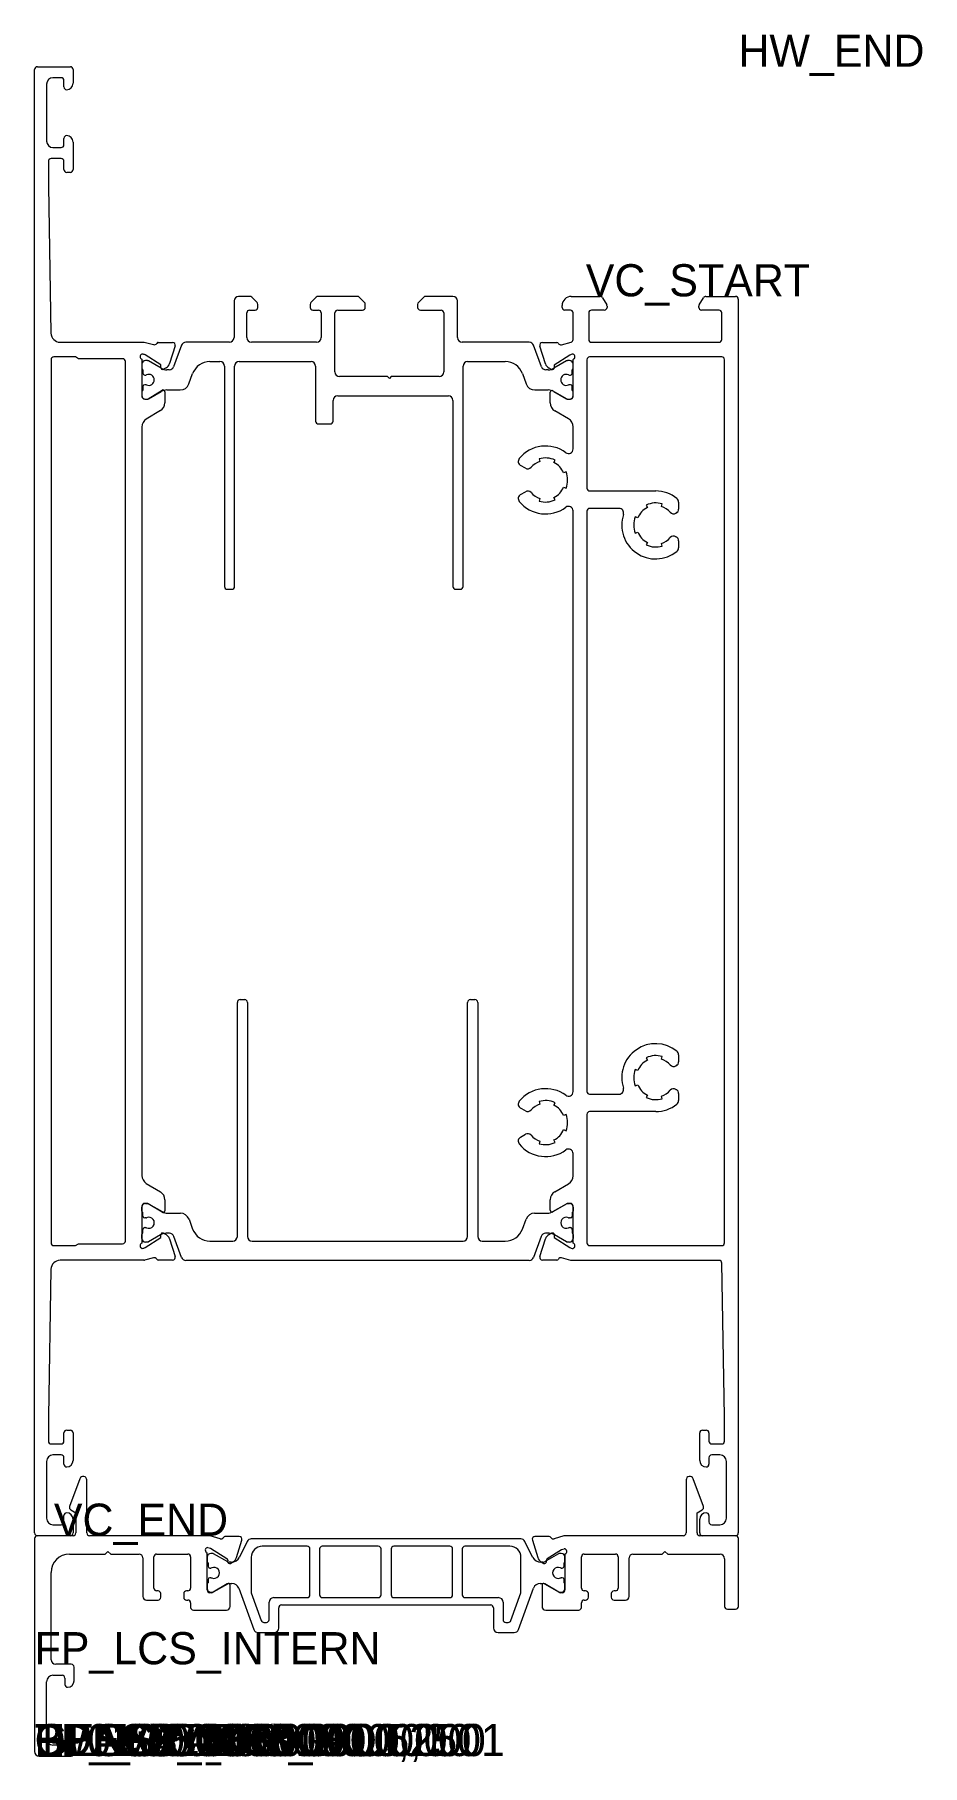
# Model space of a CAD drawing. Header units: metres. Extents: x 0 to 97, y -1 to 187.
import ezdxf

# ---------------------------------------------------------------- set-up
doc = ezdxf.new("R2010")
doc.units = ezdxf.units.M

msp = doc.modelspace()

# ---------------------------------------------------------------- linework, layer by layer
for p, q in [((0, 24.3), (0, 183.699722)), ((0.3, 183.999722), (3.9, 183.999722)), ((4.2, 183.699722), (4.2, 182.199722)), ((1.3, 182.099722), (1.3, 175.899722)), ((2.9, 182.799722), (2, 182.799722)), ((3.2, 181.799722), (3.2, 182.499722)), ((3.2, 175.499722), (3.2, 176.199722)), ((4.2, 175.799722), (4.2, 172.799722)), ((1.5, 173.699722), (1.5, 170.999722)), ((2.9, 173.999722), (1.8, 173.999722)), ((2, 175.199722), (2.9, 175.199722)), ((3.2, 172.799722), (3.2, 173.699722)), ((3.9, 172.499722), (3.5, 172.499722)), ((1.5, 170.999722), (1.782665, 154.982078)), ((21.735133, 158.49228), (21.735133, 154.49228)), ((23.460869, 158.99228), (22.235133, 158.99228)), ((24.247265, 158.330148), (23.673001, 158.904412)), ((30.697265, 158.904412), (30.123001, 158.330148)), ((35.173519, 158.99228), (30.909397, 158.99228)), ((35.959915, 158.330148), (35.385651, 158.904412)), ((42.409915, 158.904412), (41.835651, 158.330148)), ((45.597783, 158.99228), (42.622047, 158.99228)), ((46.097783, 154.492602), (46.097783, 158.49228)), ((58.497783, 158.99228), (61.647228, 158.99228)), ((61.907036, 158.84228), (62.357591, 158.061895)), ((72.437976, 158.061895), (72.888531, 158.84228)), ((73.148339, 158.99228), (76.397783, 158.99228)), ((76.697783, 158.69228), (76.697783, 24.3)), ((23.135133, 154.49228), (23.135133, 157.19228)), ((23.435133, 157.49228), (24.035133, 157.49228)), ((24.335133, 157.79228), (24.335133, 158.118016)), ((30.035133, 158.118016), (30.035133, 157.79228)), ((30.335133, 157.49228), (30.935133, 157.49228)), ((31.235133, 157.19228), (31.235133, 154.49228)), ((32.735133, 150.753963), (32.735133, 157.19228)), ((33.035133, 157.49228), (35.747783, 157.49228)), ((36.047783, 157.79228), (36.047783, 158.118016)), ((41.747783, 158.118016), (41.747783, 157.79228)), ((42.047783, 157.49228), (44.297783, 157.49228)), ((44.597783, 157.19228), (44.597783, 150.753963)), ((57.497783, 157.79228), (57.497783, 157.99228)), ((58.397783, 157.49228), (57.797783, 157.49228)), ((58.697783, 154.292279), (58.697783, 157.19228)), ((60.397783, 157.19228), (60.397783, 154.29228)), ((62.097783, 157.49228), (60.697783, 157.49228)), ((62.397783, 157.911895), (62.397783, 157.79228)), ((72.397783, 157.79228), (72.397783, 157.911895)), ((74.597783, 157.49228), (72.697783, 157.49228)), ((74.897783, 154.29228), (74.897783, 157.19228)), ((2.782509, 153.999722), (11.957919, 153.999722)), ((11.736065, 152.699444), (11.697783, 152.699444)), ((11.957919, 153.999722), (12.958765, 153.735914)), ((13.484495, 153.974959), (15.035589, 153.974959)), ((15.321859, 153.585239), (14.719894, 151.66457)), ((16.005968, 153.66329), (15.153542, 151.32127)), ((21.235133, 153.99228), (16.475814, 153.99228)), ((30.735133, 153.99228), (23.635133, 153.99228)), ((53.919506, 153.992602), (46.597783, 153.992602)), ((55.241896, 151.32127), (54.389352, 153.663612)), ((55.675672, 151.657404), (55.073708, 153.578073)), ((55.359977, 153.967794), (56.911072, 153.967794)), ((57.436801, 153.728748), (58.474247, 154.002203)), ((60.697783, 153.99228), (74.597783, 153.99228)), ((1.8, 152.1), (1.8, 55.899722)), ((1.8, 152.1), (1.8, 55.899722)), ((4.45359, 152.4), (2.1, 152.4)), ((4.8, 152.2), (4.45359, 152.4)), ((9.597783, 152.2), (4.8, 152.2)), ((9.897783, 56.099722), (9.897783, 151.9)), ((11.697783, 152.133759), (11.697783, 148.1)), ((11.697783, 151.59228), (11.697783, 151.165485)), ((11.797783, 150.99228), (11.797783, 150.61728)), ((13.765673, 151.521968), (12.057576, 152.606032)), ((12.304228, 151.99228), (12.097783, 151.99228)), ((13.812783, 151.152857), (12.404172, 151.965517)), ((13.753576, 151.233547), (13.765673, 151.521968)), ((14.327125, 151.194851), (14.046054, 151.047922)), ((14.683696, 150.99228), (14.41245, 150.99228)), ((19.102979, 151.89228), (20.197783, 151.89228)), ((20.697783, 151.39228), (20.697783, 127.388632)), ((21.797783, 127.388632), (21.797783, 151.39228)), ((22.297783, 151.89228), (30.135133, 151.89228)), ((30.635133, 151.39228), (30.635133, 145.39228)), ((46.697783, 127.388632), (46.697783, 151.392602)), ((47.197783, 151.892602), (51.292341, 151.892602)), ((55.983117, 150.99228), (55.711742, 150.99228)), ((56.349512, 151.040756), (56.068442, 151.187686)), ((57.991394, 151.965517), (56.582784, 151.152857)), ((58.33799, 152.598866), (56.629893, 151.514803)), ((56.629893, 151.514803), (56.641991, 151.226381)), ((58.297783, 151.99228), (58.091339, 151.99228)), ((58.597783, 150.61728), (58.597783, 150.99228)), ((58.697783, 152.692279), (58.659502, 152.692279)), ((58.697783, 148.092279), (58.697783, 152.126593)), ((58.697783, 151.165485), (58.697783, 151.59228)), ((60.197783, 152.09228), (60.197783, 138.09228)), ((74.897783, 152.39228), (60.497783, 152.39228)), ((75.197783, 55.897165), (75.197783, 152.09228)), ((11.797783, 149.16728), (11.797783, 148.79228)), ((11.997783, 150.41728), (12.10959, 150.41728)), ((12.10959, 149.36728), (11.997783, 149.36728)), ((12.10959, 150.41728), (12.194138, 150.43603)), ((12.194138, 149.34853), (12.10959, 149.36728)), ((16.813742, 149.450259), (17.223594, 150.57632)), ((38.466458, 150.253963), (33.235133, 150.253963)), ((38.666458, 150.053963), (38.466458, 150.253963)), ((38.866458, 150.253963), (38.666458, 150.053963)), ((44.097783, 150.253963), (38.866458, 150.253963)), ((53.171726, 150.576643), (53.581696, 149.450259)), ((58.201429, 150.43603), (58.285977, 150.41728)), ((58.285977, 149.36728), (58.201429, 149.34853)), ((58.285977, 150.41728), (58.397783, 150.41728)), ((58.397783, 149.36728), (58.285977, 149.36728)), ((58.597783, 148.79228), (58.597783, 149.16728)), ((11.697783, 148.619075), (11.697783, 148.19228)), ((11.997783, 147.8), (12.217399, 147.8)), ((12.097783, 147.79228), (12.304228, 147.79228)), ((12.373583, 147.843862), (13.89366, 148.770758)), ((12.404172, 147.819042), (13.812783, 148.631702)), ((14.197783, 148.6), (14.197783, 147.409437)), ((14.41245, 148.79228), (15.874049, 148.79228)), ((32.535133, 145.39228), (32.535133, 147.653963)), ((33.035133, 148.153963), (45.097783, 148.153963)), ((45.597783, 147.653963), (45.597783, 127.388632)), ((54.521389, 148.79228), (55.983117, 148.79228)), ((56.197783, 147.388133), (56.197783, 148.542834)), ((56.497783, 148.716039), (58.028168, 147.832471)), ((56.582784, 148.631702), (57.991394, 147.819042)), ((58.091339, 147.79228), (58.297783, 147.79228)), ((58.178168, 147.792279), (58.397783, 147.792279)), ((58.697783, 148.19228), (58.697783, 148.619075)), ((13.718399, 146.555646), (12.177168, 145.615851)), ((58.197783, 145.656083), (56.697783, 146.522108)), ((11.697783, 144.76206), (11.697783, 63.237385)), ((30.935133, 145.09228), (32.235133, 145.09228)), ((58.697783, 142.367187), (58.697783, 144.790057)), ((53.488145, 140.268015), (52.96054, 140.572628)), ((54.990371, 141.285654), (55.078797, 140.998983)), ((56.608939, 140.884314), (56.739104, 141.154605)), ((57.93188, 139.869098), (57.652618, 139.759496)), ((52.96054, 137.411932), (53.488145, 137.716545)), ((57.652618, 138.225063), (57.93188, 138.115461)), ((60.497783, 137.79228), (67.697783, 137.79228)), ((55.078797, 136.985577), (54.990371, 136.698905)), ((56.739104, 136.829954), (56.608939, 137.100245)), ((63.704038, 135.89228), (60.497783, 135.89228)), ((66.656462, 136.254605), (66.786628, 135.984314)), ((68.316769, 136.098983), (68.405196, 136.385654)), ((70.197783, 136.590279), (70.197783, 135.82433)), ((58.697783, 72.372072), (58.697783, 135.617372)), ((60.197783, 135.59228), (60.197783, 72.397165)), ((65.742948, 134.859496), (65.463686, 134.969098)), ((69.947783, 135.391318), (69.907421, 135.368015)), ((65.463686, 133.215461), (65.742948, 133.325063)), ((66.786628, 132.200245), (66.656462, 131.929954)), ((68.405196, 131.798905), (68.316769, 132.085577)), ((69.907421, 132.816545), (69.947783, 132.793242)), ((70.197783, 132.360229), (70.197783, 131.59428)), ((20.997783, 127.088632), (21.497783, 127.088632)), ((45.897783, 127.088632), (46.397783, 127.088632)), ((22.097783, 56.589637), (22.097783, 82.093284)), ((22.397783, 82.393284), (22.897783, 82.393284)), ((23.197783, 82.093284), (23.197783, 56.589637)), ((47.197783, 56.589637), (47.197783, 82.093284)), ((47.497783, 82.393284), (47.997783, 82.393284)), ((48.297783, 82.093284), (48.297783, 56.589637)), ((66.656462, 76.05949), (66.786628, 75.789199)), ((68.316769, 75.903867), (68.405196, 76.190539)), ((70.197783, 76.395164), (70.197783, 75.629215)), ((65.742948, 74.664381), (65.463686, 74.773983)), ((69.947783, 75.196203), (69.907421, 75.1729)), ((60.497783, 72.097165), (63.704038, 72.097165)), ((65.463686, 73.020346), (65.742948, 73.129948)), ((66.786628, 72.00513), (66.656462, 71.734839)), ((68.405196, 71.60379), (68.316769, 71.890462)), ((69.907421, 72.62143), (69.947783, 72.598126)), ((70.197783, 72.165114), (70.197783, 71.399165)), ((53.488145, 70.2729), (52.96054, 70.577513)), ((54.990371, 71.290539), (55.078797, 71.003867)), ((56.608939, 70.889199), (56.739104, 71.15949)), ((57.93188, 69.873983), (57.652618, 69.764381)), ((60.197783, 69.897165), (60.197783, 55.897165)), ((67.697783, 70.197165), (60.497783, 70.197165)), ((57.652618, 68.229948), (57.93188, 68.120346)), ((52.96054, 67.416817), (53.488145, 67.72143)), ((55.078797, 66.990462), (54.990371, 66.70379)), ((56.739104, 66.834839), (56.608939, 67.10513)), ((58.697783, 63.199387), (58.697783, 65.622257)), ((12.177168, 62.383593), (13.718399, 61.443799)), ((56.697783, 61.467336), (58.197783, 62.333362)), ((14.197783, 60.590007), (14.197783, 59.399444)), ((56.197783, 59.44661), (56.197783, 60.601311)), ((11.697783, 59.899444), (11.697783, 55.865685)), ((11.697783, 59.362842), (11.697783, 59.789637)), ((11.797783, 58.814637), (11.797783, 59.189637)), ((12.217399, 60.199444), (11.997783, 60.199444)), ((12.109589, 58.614637), (11.997783, 58.614637)), ((12.097783, 60.189637), (12.304193, 60.189637)), ((12.109589, 58.614637), (12.194137, 58.633387)), ((13.89366, 59.228686), (12.373583, 60.155582)), ((12.404193, 60.162842), (13.897975, 59.300406)), ((14.497975, 59.139637), (15.892247, 59.139637)), ((16.831939, 58.481657), (17.223593, 57.405597)), ((53.171972, 57.405597), (53.563626, 58.481657)), ((54.503318, 59.139637), (55.89759, 59.139637)), ((56.49759, 59.300406), (57.991372, 60.162842)), ((58.028168, 60.156973), (56.497783, 59.273405)), ((58.091372, 60.189637), (58.297783, 60.189637)), ((58.397783, 60.197166), (58.178168, 60.197166)), ((58.201428, 58.633387), (58.285976, 58.614637)), ((58.397783, 58.614637), (58.285976, 58.614637)), ((58.597783, 59.189637), (58.597783, 58.814637)), ((58.697783, 55.862851), (58.697783, 59.897166)), ((58.697783, 59.789637), (58.697783, 59.362842)), ((11.697783, 56.389637), (11.697783, 56.816432)), ((11.797783, 56.989637), (11.797783, 57.364637)), ((11.997783, 57.564637), (12.109589, 57.564637)), ((12.194137, 57.545887), (12.109589, 57.564637)), ((13.72477, 56.778867), (12.404193, 56.016432)), ((13.765673, 56.477476), (13.753576, 56.765897)), ((14.046054, 56.951522), (14.327125, 56.804593)), ((14.701894, 56.939637), (14.32477, 56.939637)), ((16.005967, 54.318627), (15.17174, 56.610647)), ((55.223825, 56.610647), (54.389598, 54.318627)), ((56.070795, 56.939637), (55.693671, 56.939637)), ((56.068442, 56.801759), (56.349512, 56.948688)), ((56.641991, 56.763063), (56.629893, 56.474642)), ((57.991372, 56.016432), (56.670795, 56.778867)), ((58.285976, 57.564637), (58.201428, 57.545887)), ((58.285976, 57.564637), (58.397783, 57.564637)), ((58.597783, 57.364637), (58.597783, 56.989637)), ((58.697783, 56.816432), (58.697783, 56.389637)), ((2.1, 55.599722), (4.45359, 55.599722)), ((4.45359, 55.599722), (4.8, 55.799722)), ((4.8, 55.799722), (9.597783, 55.799722)), ((11.697783, 55.3), (11.736065, 55.3)), ((12.057576, 55.393413), (13.765673, 56.477476)), ((12.304193, 55.989637), (12.097783, 55.989637)), ((14.719894, 56.334874), (15.321859, 54.414206)), ((19.102979, 56.089637), (21.597783, 56.089637)), ((23.697783, 56.089637), (46.697783, 56.089637)), ((48.797783, 56.089637), (51.292587, 56.089637)), ((55.073708, 54.411371), (55.675672, 56.33204)), ((56.629893, 56.474642), (58.33799, 55.390578)), ((58.297783, 55.989637), (58.091372, 55.989637)), ((58.659502, 55.297166), (58.697783, 55.297166)), ((60.497783, 55.597165), (74.897783, 55.597165)), ((1.782665, 53.017644), (1.5, 37)), ((11.920099, 54), (2.782509, 54)), ((11.920099, 54), (11.996562, 54.009908)), ((12.958765, 54.26353), (11.996562, 54.009908)), ((15.035589, 54.024485), (13.484495, 54.024485)), ((53.919752, 53.989637), (16.475814, 53.989637)), ((56.911072, 54.021651), (55.359977, 54.021651)), ((58.436598, 53.997165), (57.436801, 54.260696)), ((74.607783, 53.997165), (58.436598, 53.997165)), ((75.197783, 37), (74.907783, 53.697165)), ((1.5, 37), (1.5, 34.3)), ((75.197783, 34.3), (75.197783, 37)), ((1.8, 34), (2.9, 34)), ((3.2, 34.3), (3.2, 35.2)), ((3.5, 35.5), (3.9, 35.5)), ((4.2, 35.2), (4.2, 32.2)), ((72.497783, 32.2), (72.497783, 35.2)), ((72.797783, 35.5), (73.197783, 35.5)), ((73.497783, 35.2), (73.497783, 34.3)), ((73.797783, 34), (74.897783, 34)), ((1.3, 32.1), (1.3, 25.9)), ((2.9, 32.8), (2, 32.8)), ((3.2, 31.8), (3.2, 32.5)), ((73.497783, 32.5), (73.497783, 31.8)), ((74.697783, 32.8), (73.797783, 32.8)), ((75.397783, 25.9), (75.397783, 32.1)), ((4.920472, 30.213361), (3.815963, 27.178748)), ((72.89182, 27.178748), (71.787311, 30.213361)), ((5.696349, 24.3), (5.696349, 30.076553)), ((71.011434, 30.076553), (71.011434, 24.3)), ((3.947871, 26.816334), (4.497871, 26.498792)), ((4.497871, 26.498792), (4.497871, 24.3)), ((72.209912, 26.498792), (72.759912, 26.816334)), ((72.209912, 24.3), (72.209912, 26.498792)), ((2, 25.2), (2.9, 25.2)), ((3.2, 25.5), (3.2, 26.2)), ((4.2, 25.8), (4.2, 24.3)), ((72.497783, 24.3), (72.497783, 25.8)), ((73.497783, 26.2), (73.497783, 25.5)), ((73.797783, 25.2), (74.697783, 25.2)), ((0, 23.7), (0, 0.5)), ((3.9, 24), (0.3, 24)), ((4.197871, 24), (0.3, 24)), ((19.139118, 24), (5.996349, 24)), ((18.890625, 22.716852), (19.177688, 22.629704)), ((20.225143, 23.670299), (19.139118, 24)), ((19.177688, 22.629704), (20.953845, 21.524683)), ((22.298536, 23.917098), (20.748706, 23.914054)), ((22.004792, 21.614845), (22.586188, 23.52995)), ((23.173581, 23.378312), (22.33523, 21.668076)), ((52.999054, 23.658233), (23.622542, 23.658233)), ((29.710798, 22.858233), (24.810798, 22.858233)), ((37.460798, 22.858233), (31.360798, 22.858233)), ((45.260798, 22.858233), (39.160798, 22.858233)), ((51.810798, 22.858233), (46.910798, 22.858233)), ((54.286365, 21.668076), (53.448014, 23.378312)), ((54.251595, 23.52995), (54.832991, 21.614845)), ((56.089076, 23.914054), (54.539247, 23.917098)), ((57.698665, 24), (56.612639, 23.670299)), ((70.711434, 24), (57.698665, 24)), ((76.407783, 24), (72.509912, 24)), ((76.397783, 24), (72.797783, 24)), ((76.707783, 16.300351), (76.707783, 23.7)), ((3.8, 22), (7.701574, 22)), ((7.701574, 22), (8, 22.3)), ((8, 22.3), (8.298426, 22)), ((8.298426, 22), (11.403634, 22)), ((11.803634, 21.6), (11.803634, 17.395351)), ((13.003634, 18.295351), (13.003634, 21.7)), ((13.303634, 22), (16.703634, 22)), ((17.003634, 21.7), (17.003634, 18.295351)), ((18.804149, 18.100555), (18.804149, 22.134314)), ((18.810798, 21.658233), (18.810798, 21.158233)), ((18.910798, 21.058233), (18.910798, 20.683233)), ((19.417208, 22.058233), (19.210798, 22.058233)), ((21.046631, 21.148426), (19.517208, 22.031438)), ((21.048086, 21.348278), (21.042381, 21.175167)), ((21.43731, 21.108233), (21.196631, 21.108233)), ((21.336514, 20.992175), (21.616254, 21.141621)), ((23.610798, 21.658233), (23.610798, 17.765828)), ((30.010798, 17.558233), (30.010798, 22.558233)), ((31.060798, 22.558233), (31.060798, 17.558233)), ((37.760798, 17.558233), (37.760798, 22.558233)), ((38.860798, 22.558233), (38.860798, 17.558233)), ((45.560798, 17.558233), (45.560798, 22.558233)), ((46.610798, 22.558233), (46.610798, 17.558233)), ((53.010798, 17.765828), (53.010798, 21.658233)), ((55.424965, 21.108233), (55.184286, 21.108233)), ((55.221529, 21.141621), (55.501269, 20.992175)), ((57.104387, 22.031438), (55.574965, 21.148426)), ((55.795402, 21.175167), (55.789697, 21.348278)), ((55.883938, 21.524683), (57.430824, 22.49792)), ((57.410798, 22.058233), (57.204387, 22.058233)), ((57.430824, 22.49792), (57.717975, 22.584778)), ((57.710798, 20.683233), (57.710798, 21.058233)), ((57.804149, 22.002254), (57.804149, 18.100555)), ((57.810798, 21.158233), (57.810798, 21.658233)), ((59.604665, 18.295351), (59.604665, 21.7)), ((59.904665, 22), (63.304665, 22)), ((63.604665, 21.7), (63.604665, 18.295351)), ((64.804665, 17.395351), (64.804665, 21.6)), ((65.204665, 22), (68.409357, 22)), ((68.409357, 22), (68.707783, 22.3)), ((68.707783, 22.3), (69.006208, 22)), ((69.006208, 22), (74.711711, 22)), ((75.211711, 21.5), (75.211711, 16.300351)), ((1.8, 10.5), (1.8, 20)), ((18.910798, 19.233233), (18.910798, 18.858233)), ((19.110798, 20.483233), (19.222604, 20.483233)), ((19.222604, 19.433233), (19.110798, 19.433233)), ((19.307152, 20.501983), (19.222604, 20.483233)), ((19.222604, 19.433233), (19.307152, 19.414483)), ((57.398991, 20.483233), (57.314443, 20.501983)), ((57.314443, 19.414483), (57.398991, 19.433233)), ((57.398991, 20.483233), (57.510798, 20.483233)), ((57.510798, 19.433233), (57.398991, 19.433233)), ((57.710798, 18.858233), (57.710798, 19.233233)), ((12.203634, 16.995351), (13.453634, 16.995351)), ((13.453634, 17.995351), (13.303634, 17.995351)), ((13.753634, 17.295351), (13.753634, 17.695351)), ((16.253634, 17.695351), (16.253634, 17.295351)), ((16.703634, 17.995351), (16.553634, 17.995351)), ((16.553634, 16.995351), (16.703634, 16.995351)), ((18.810798, 18.758233), (18.810798, 18.258233)), ((19.323764, 17.800555), (19.104149, 17.800555)), ((19.210798, 17.858233), (19.417208, 17.858233)), ((21.000026, 18.771313), (19.479949, 17.844418)), ((19.517208, 17.885028), (21.046631, 18.768041)), ((21.196631, 18.808233), (21.500632, 18.808233)), ((21.304149, 16.298291), (21.304149, 18.600555)), ((22.252386, 18.281849), (23.888296, 13.787223)), ((23.610798, 17.765828), (24.706421, 14.755627)), ((26.060798, 17.258233), (29.710798, 17.258233)), ((31.360798, 17.258233), (37.460798, 17.258233)), ((39.160798, 17.258233), (45.260798, 17.258233)), ((46.910798, 17.258233), (50.560798, 17.258233)), ((51.915174, 14.755627), (53.010798, 17.765828)), ((52.733299, 13.787223), (54.369209, 18.281849)), ((55.120964, 18.808233), (55.424965, 18.808233)), ((55.304149, 18.600555), (55.304149, 16.298291)), ((55.574965, 18.768041), (57.104387, 17.885028)), ((57.128349, 17.844418), (55.608272, 18.771313)), ((57.204387, 17.858233), (57.410798, 17.858233)), ((57.504149, 17.800555), (57.284534, 17.800555)), ((57.810798, 18.258233), (57.810798, 18.758233)), ((60.054665, 17.995351), (59.904665, 17.995351)), ((59.904665, 16.995351), (60.054665, 16.995351)), ((60.354665, 17.295351), (60.354665, 17.695351)), ((62.854665, 17.695351), (62.854665, 17.295351)), ((63.304665, 17.995351), (63.154665, 17.995351)), ((63.154665, 16.995351), (64.404665, 16.995351)), ((17.003634, 16.695351), (17.003634, 16.198291)), ((17.303634, 15.898291), (20.904149, 15.898291)), ((25.560798, 14.858233), (25.560798, 16.758233)), ((26.610798, 13.958233), (26.610798, 16.158233)), ((26.910798, 16.458233), (49.710798, 16.458233)), ((50.010798, 16.158233), (50.010798, 13.958233)), ((51.060798, 16.758233), (51.060798, 14.858233)), ((55.704149, 15.898291), (59.304665, 15.898291)), ((59.604665, 16.198291), (59.604665, 16.695351)), ((75.511711, 16.000351), (76.407783, 16.000351)), ((24.358142, 13.458233), (26.110798, 13.458233)), ((24.988329, 14.558233), (25.260798, 14.558233)), ((50.510798, 13.458233), (52.263453, 13.458233)), ((51.360798, 14.558233), (51.633266, 14.558233)), ((4, 10), (2.3, 10)), ((4.3, 8.2), (4.3, 9.7)), ((1.3, 1.9), (1.3, 8.1)), ((2, 8.8), (3, 8.8)), ((3.3, 8.5), (3.3, 7.8)), ((3.3, 2.2), (3.3, 1.5)), ((0.5, 0), (4, 0)), ((3, 1.2), (2, 1.2)), ((4.3, 0.3), (4.3, 1.8))]:
    msp.add_line(p, q)
for centre, radius, start, end in [((0.3, 183.699722), 0.3, 90, 180), ((3.9, 183.699722), 0.3, 0, 90), ((2, 182.099722), 0.7, 90, 180), ((2.9, 182.499722), 0.3, 0, 90), ((3.5, 181.799722), 0.3, 180, 270), ((3.5, 182.199722), 0.7, 270, 0), ((2, 175.899722), 0.7, 180, 270), ((2.9, 175.499722), 0.3, 270, 0), ((3.5, 176.199722), 0.3, 90, 180), ((3.5, 175.799722), 0.7, 0, 90), ((1.8, 173.699722), 0.3, 90, 180), ((2.9, 173.699722), 0.3, 0, 90), ((3.5, 172.799722), 0.3, 180, 270), ((3.9, 172.799722), 0.3, 270, 0), ((22.235133, 158.49228), 0.5, 90, 180), ((23.460869, 158.69228), 0.3, 45, 90), ((30.909397, 158.69228), 0.3, 90, 135), ((35.173519, 158.69228), 0.3, 45, 90), ((42.622047, 158.69228), 0.3, 90, 135), ((45.597783, 158.49228), 0.5, 0, 90), ((58.497783, 157.99228), 1, 90, 180), ((61.647228, 158.69228), 0.3, 30, 90), ((73.148339, 158.69228), 0.3, 90, 150), ((76.397783, 158.69228), 0.3, 0, 90), ((23.435133, 157.19228), 0.3, 90, 180), ((24.035133, 157.79228), 0.3, 270, 0), ((24.035133, 158.118016), 0.3, 0, 45), ((30.335133, 158.118016), 0.3, 135, 180), ((30.335133, 157.79228), 0.3, 180, 270), ((30.935133, 157.19228), 0.3, 0, 90), ((33.035133, 157.19228), 0.3, 90, 180), ((35.747783, 157.79228), 0.3, 270, 0), ((35.747783, 158.118016), 0.3, 0, 45), ((42.047783, 158.118016), 0.3, 135, 180), ((42.047783, 157.79228), 0.3, 180, 270), ((44.297783, 157.19228), 0.3, 0, 90), ((57.797783, 157.79228), 0.3, 180, 270), ((58.397783, 157.19228), 0.3, 0, 90), ((60.697783, 157.19228), 0.3, 90, 180), ((62.097783, 157.79228), 0.3, 270, 0), ((62.097783, 157.911895), 0.3, 0, 30), ((72.697783, 157.911895), 0.3, 150, 180), ((72.697783, 157.79228), 0.3, 180, 270), ((74.597783, 157.19228), 0.3, 0, 90), ((2.782509, 154.999722), 1, 181.010997, 270), ((11.797783, 152.416602), 0.3, 109.471221, 250.528779), ((11.736065, 152.099444), 0.6, 57.598279, 90), ((13.048486, 154.022183), 0.3, 252.598279, 330.367342), ((13.483093, 153.774964), 0.2, 90, 150.367342), ((15.035589, 153.674959), 0.3, 342.598279, 90), ((16.475814, 153.49228), 0.5, 90, 160), ((21.235133, 154.49228), 0.5, 270, 0), ((23.635133, 154.49228), 0.5, 180, 270), ((30.735133, 154.49228), 0.5, 270, 0), ((46.597783, 154.492602), 0.5, 180, 270), ((53.919506, 153.492602), 0.5, 20, 90), ((55.359977, 153.667794), 0.3, 90, 197.401721), ((56.912474, 153.767799), 0.2, 29.632658, 90), ((57.34708, 154.015017), 0.3, 209.632658, 287.401721), ((58.397783, 154.292295), 0.3, 284.766462, 0), ((60.697783, 154.29228), 0.3, 180, 270), ((74.597783, 154.29228), 0.3, 270, 0), ((2.1, 152.1), 0.3, 90, 180), ((9.597783, 151.9), 0.3, 0, 90), ((12.097783, 151.59228), 0.4, 90, 180), ((11.897783, 151.165485), 0.2, 180, 240), ((12.304228, 151.79228), 0.2, 60.018361, 90), ((13.953401, 151.225166), 0.2, 180, 297.598279), ((14.41245, 152.19228), 1.2, 240.018361, 270), ((13.956509, 151.903825), 0.8, 297.598279, 342.598279), ((14.683696, 151.49228), 0.5, 270, 340), ((19.102979, 149.89228), 2, 90, 160), ((20.197783, 151.39228), 0.5, 0, 90), ((22.297783, 151.39228), 0.5, 90, 180), ((30.135133, 151.39228), 0.5, 0, 90), ((47.197783, 151.392602), 0.5, 90, 180), ((51.292341, 149.892602), 2, 20, 90), ((55.711742, 151.49228), 0.5, 200, 270), ((56.439058, 151.89666), 0.8, 197.401721, 242.401721), ((55.983117, 152.19228), 1.2, 270, 299.981639), ((56.442166, 151.218), 0.2, 242.401721, 0), ((58.091339, 151.79228), 0.2, 90, 119.981639), ((58.297783, 151.59228), 0.4, 0, 90), ((58.659502, 152.092279), 0.6, 90, 122.401721), ((58.497783, 151.165485), 0.2, 300, 0), ((58.597783, 152.409436), 0.3, 289.471221, 70.528779), ((60.497783, 152.09228), 0.3, 90, 180), ((74.897783, 152.09228), 0.3, 0, 90), ((11.997783, 150.61728), 0.2, 180, 270), ((11.997783, 149.16728), 0.2, 90, 180), ((12.447783, 149.89228), 0.6, 0, 115.007833), ((12.447783, 149.89228), 0.6, 244.992167, 0), ((15.874049, 149.79228), 1, 270, 340), ((33.235133, 150.753963), 0.5, 180, 270), ((44.097783, 150.753963), 0.5, 270, 0), ((54.521389, 149.79228), 1, 200, 270), ((57.947783, 149.89228), 0.6, 64.992167, 180), ((57.947783, 149.89228), 0.6, 180, 295.007833), ((58.397783, 150.61728), 0.2, 270, 0), ((58.397783, 149.16728), 0.2, 0, 90), ((11.897783, 148.619075), 0.2, 120, 180), ((12.097783, 148.19228), 0.4, 180, 270), ((11.997783, 148.1), 0.3, 180, 270), ((12.217399, 148.1), 0.3, 270, 301.373538), ((12.304228, 147.99228), 0.2, 270, 299.981639), ((13.197783, 147.409437), 1, 301.373538, 0), ((14.41245, 147.59228), 1.2, 90, 119.981639), ((13.997783, 148.6), 0.2, 0, 121.373538), ((33.035133, 147.653963), 0.5, 90, 180), ((45.097783, 147.653963), 0.5, 0, 90), ((55.983117, 147.59228), 1.2, 60.018361, 90), ((56.397783, 148.542834), 0.2, 60, 180), ((57.197783, 147.388133), 1, 180, 240), ((58.091339, 147.99228), 0.2, 240.018361, 270), ((58.178168, 148.092279), 0.3, 240, 270), ((58.297783, 148.19228), 0.4, 270, 0), ((58.397783, 148.092279), 0.3, 270, 0), ((58.497783, 148.619075), 0.2, 0, 60), ((12.697783, 144.76206), 1, 121.373539, 180), ((30.935133, 145.39228), 0.3, 180, 270), ((32.235133, 145.39228), 0.3, 270, 0), ((57.697783, 144.790057), 1, 0, 60), ((55.697783, 138.99228), 3.7, 53.470393, 141.010701), ((55.697783, 138.99228), 2.4, 64.285714, 107.142857), ((58.197783, 142.367187), 0.5, 233.470393, 0), ((53.21054, 141.00564), 0.5, 141.010701, 240), ((53.738145, 140.701027), 0.5, 240, 318.912511), ((55.697783, 138.99228), 2.1, 107.142857, 138.912511), ((55.697783, 138.99228), 2.1, 21.428571, 64.285714), ((55.697783, 138.99228), 2.4, 338.571429, 21.428571), ((53.738145, 137.283532), 0.5, 41.087489, 120), ((55.697783, 138.99228), 2.1, 295.714286, 338.571429), ((60.497783, 138.09228), 0.3, 180, 270), ((67.697783, 134.09228), 3.7, 51.317813, 90), ((53.21054, 136.978919), 0.5, 120, 218.989299), ((55.697783, 138.99228), 3.7, 218.989299, 306.529607), ((55.697783, 138.99228), 2.1, 221.087489, 252.857143), ((55.697783, 138.99228), 2.4, 252.857143, 295.714286), ((58.197783, 135.617372), 0.5, 0, 126.529607), ((60.497783, 135.59228), 0.3, 90, 180), ((63.704038, 135.39228), 0.5, 341.969465, 90), ((67.697783, 134.09228), 2.1, 115.714286, 158.571429), ((67.697783, 134.09228), 2.4, 72.857143, 115.714286), ((67.697783, 134.09228), 2.1, 41.087489, 72.857143), ((69.697783, 135.82433), 0.5, 300, 0), ((69.697783, 136.590279), 0.5, 0, 51.317813), ((67.697783, 134.09228), 3.7, 161.969465, 308.682187), ((67.697783, 134.09228), 2.4, 158.571429, 201.428571), ((69.657421, 135.801027), 0.5, 221.087489, 300), ((67.697783, 134.09228), 2.1, 201.428571, 244.285714), ((67.697783, 134.09228), 2.1, 287.142857, 318.912511), ((69.657421, 132.383532), 0.5, 60, 138.912511), ((69.697783, 132.360229), 0.5, 0, 60), ((67.697783, 134.09228), 2.4, 244.285714, 287.142857), ((69.697783, 131.59428), 0.5, 308.682187, 0), ((20.997783, 127.388632), 0.3, 180, 270), ((21.497783, 127.388632), 0.3, 270, 0), ((45.897783, 127.388632), 0.3, 180, 270), ((46.397783, 127.388632), 0.3, 270, 0), ((22.397783, 82.093284), 0.3, 90, 180), ((22.897783, 82.093284), 0.3, 0, 90), ((47.497783, 82.093284), 0.3, 90, 180), ((47.997783, 82.093284), 0.3, 0, 90), ((67.697783, 73.897165), 3.7, 51.317813, 198.030535), ((67.697783, 73.897165), 2.1, 115.714286, 158.571429), ((67.697783, 73.897165), 2.4, 72.857143, 115.714286), ((67.697783, 73.897165), 2.1, 41.087489, 72.857143), ((69.697783, 75.629215), 0.5, 300, 0), ((69.697783, 76.395164), 0.5, 0, 51.317813), ((67.697783, 73.897165), 2.4, 158.571429, 201.428571), ((69.657421, 75.605912), 0.5, 221.087489, 300), ((55.697783, 68.997165), 3.7, 53.470393, 141.010701), ((58.197783, 72.372072), 0.5, 233.470393, 0), ((60.497783, 72.397165), 0.3, 180, 270), ((63.704038, 72.597165), 0.5, 270, 18.030535), ((67.697783, 73.897165), 2.1, 201.428571, 244.285714), ((67.697783, 73.897165), 2.4, 244.285714, 287.142857), ((67.697783, 73.897165), 2.1, 287.142857, 318.912511), ((69.657421, 72.188417), 0.5, 60, 138.912511), ((69.697783, 72.165114), 0.5, 0, 60), ((53.21054, 71.010525), 0.5, 141.010701, 240), ((53.738145, 70.705912), 0.5, 240, 318.912511), ((55.697783, 68.997165), 2.1, 107.142857, 138.912511), ((55.697783, 68.997165), 2.4, 64.285714, 107.142857), ((55.697783, 68.997165), 2.1, 21.428571, 64.285714), ((55.697783, 68.997165), 2.4, 338.571429, 21.428571), ((60.497783, 69.897165), 0.3, 90, 180), ((67.697783, 73.897165), 3.7, 270, 308.682187), ((69.697783, 71.399165), 0.5, 308.682187, 0), ((55.697783, 68.997165), 2.1, 295.714286, 338.571429), ((53.21054, 66.983804), 0.5, 120, 218.989299), ((55.697783, 68.997165), 3.7, 218.989299, 306.529607), ((53.738145, 67.288417), 0.5, 41.087489, 120), ((55.697783, 68.997165), 2.1, 221.087489, 252.857143), ((55.697783, 68.997165), 2.4, 252.857143, 295.714286), ((58.197783, 65.622257), 0.5, 0, 126.529607), ((12.697783, 63.237385), 1, 180, 238.626461), ((57.697783, 63.199387), 1, 300, 0), ((13.197783, 60.590007), 1, 0, 58.626462), ((57.197783, 60.601311), 1, 120, 180), ((11.997783, 59.899444), 0.3, 90, 180), ((12.097783, 59.789637), 0.4, 90, 180), ((11.897783, 59.362842), 0.2, 180, 240), ((11.997783, 58.814637), 0.2, 180, 270), ((12.447783, 58.089637), 0.6, 244.992167, 115.007833), ((12.217399, 59.899444), 0.3, 58.626462, 90), ((12.304193, 59.989637), 0.2, 60, 90), ((13.997783, 59.399444), 0.2, 238.626462, 0), ((14.497975, 60.339637), 1.2, 240, 270), ((15.892247, 58.139637), 1, 20, 90), ((54.503318, 58.139637), 1, 90, 160), ((55.89759, 60.339637), 1.2, 270, 300), ((56.397783, 59.44661), 0.2, 180, 300), ((57.947783, 58.089637), 0.6, 64.992167, 295.007833), ((58.091372, 59.989637), 0.2, 90, 120), ((58.178168, 59.897166), 0.3, 90, 120), ((58.297783, 59.789637), 0.4, 0, 90), ((58.397783, 59.897166), 0.3, 0, 90), ((58.397783, 58.814637), 0.2, 270, 0), ((58.497783, 59.362842), 0.2, 300, 0), ((11.897783, 56.816432), 0.2, 120, 180), ((11.997783, 57.364637), 0.2, 90, 180), ((14.32477, 55.739637), 1.2, 90, 120), ((13.953401, 56.774279), 0.2, 62.401721, 180), ((13.956509, 56.095619), 0.8, 17.401721, 62.401721), ((14.701894, 56.439637), 0.5, 20, 90), ((19.102979, 58.089637), 2, 200, 270), ((21.597783, 56.589637), 0.5, 270, 0), ((23.697783, 56.589637), 0.5, 180, 270), ((46.697783, 56.589637), 0.5, 270, 0), ((48.797783, 56.589637), 0.5, 180, 270), ((51.292587, 58.089637), 2, 270, 340), ((55.693671, 56.439637), 0.5, 90, 160), ((56.439058, 56.092785), 0.8, 117.598279, 162.598279), ((56.070795, 55.739637), 1.2, 60, 90), ((56.442166, 56.771444), 0.2, 0, 117.598279), ((58.397783, 57.364637), 0.2, 0, 90), ((58.497783, 56.816432), 0.2, 0, 60), ((2.1, 55.899722), 0.3, 180, 270), ((9.597783, 56.099722), 0.3, 270, 0), ((11.797783, 55.582842), 0.3, 109.471227, 250.528773), ((12.097783, 56.389637), 0.4, 180, 270), ((11.736065, 55.9), 0.6, 270, 302.401721), ((12.304193, 56.189637), 0.2, 270, 300), ((58.091372, 56.189637), 0.2, 240, 270), ((58.297783, 56.389637), 0.4, 270, 0), ((58.659502, 55.897166), 0.6, 237.598279, 270), ((58.597783, 55.580008), 0.3, 289.471221, 70.528779), ((60.497783, 55.897165), 0.3, 180, 270), ((74.897783, 55.897165), 0.3, 270, 0), ((2.782509, 53), 1, 90, 178.989003), ((13.048486, 53.977261), 0.3, 29.632658, 107.401721), ((13.483093, 54.22448), 0.2, 209.632658, 270), ((15.035589, 54.324485), 0.3, 270, 17.401721), ((16.475814, 54.489637), 0.5, 200, 270), ((53.919752, 54.489637), 0.5, 270, 340), ((55.359977, 54.321651), 0.3, 162.598279, 270), ((56.912474, 54.221646), 0.2, 270, 330.367342), ((57.34708, 53.974427), 0.3, 72.598279, 150.367342), ((74.607783, 53.697165), 0.3, 0, 90), ((1.8, 34.3), 0.3, 180, 270), ((2.9, 34.3), 0.3, 270, 0), ((3.5, 35.2), 0.3, 90, 180), ((3.9, 35.2), 0.3, 0, 90), ((72.797783, 35.2), 0.3, 90, 180), ((73.197783, 35.2), 0.3, 0, 90), ((73.797783, 34.3), 0.3, 180, 270), ((74.897783, 34.3), 0.3, 270, 0), ((2, 32.1), 0.7, 90, 180), ((2.9, 32.5), 0.3, 0, 90), ((3.5, 32.2), 0.7, 270, 0), ((73.197783, 32.2), 0.7, 180, 270), ((73.797783, 32.5), 0.3, 90, 180), ((74.697783, 32.1), 0.7, 0, 90), ((3.5, 31.8), 0.3, 180, 270), ((5.296349, 30.076553), 0.4, 0, 160), ((71.411434, 30.076553), 0.4, 20, 180), ((73.197783, 31.8), 0.3, 270, 0), ((3.5, 26.2), 0.3, 90, 180), ((3.5, 25.8), 0.7, 0, 90), ((4.097871, 27.076142), 0.3, 160, 240), ((73.197783, 25.8), 0.7, 90, 180), ((72.609912, 27.076142), 0.3, 300, 20), ((73.197783, 26.2), 0.3, 0, 90), ((2, 25.9), 0.7, 180, 270), ((2.9, 25.5), 0.3, 270, 0), ((73.797783, 25.5), 0.3, 180, 270), ((74.697783, 25.9), 0.7, 270, 0), ((0.3, 24.3), 0.3, 180, 270), ((0.3, 23.7), 0.3, 90, 180), ((3.9, 24.3), 0.3, 270, 0), ((4.197871, 24.3), 0.3, 270, 0), ((5.996349, 24.3), 0.3, 180, 270), ((18.904149, 22.417157), 0.3, 92.583744, 250.528779), ((20.312291, 23.957362), 0.3, 253.112523, 330.881586), ((20.749099, 23.714054), 0.2, 90, 150.881586), ((22.299125, 23.617098), 0.3, 343.112523, 90), ((23.622542, 23.158233), 0.5, 90, 153.886087), ((24.810798, 21.658233), 1.2, 90, 180), ((29.710798, 22.558233), 0.3, 0, 90), ((31.360798, 22.558233), 0.3, 90, 180), ((37.460798, 22.558233), 0.3, 0, 90), ((39.160798, 22.558233), 0.3, 90, 180), ((45.260798, 22.558233), 0.3, 0, 90), ((46.910798, 22.558233), 0.3, 90, 180), ((51.810798, 21.658233), 1.2, 0, 90), ((52.999054, 23.158233), 0.5, 26.113913, 90), ((54.538658, 23.617098), 0.3, 90, 196.887477), ((56.088684, 23.714054), 0.2, 29.118414, 90), ((56.525492, 23.957362), 0.3, 209.118414, 286.887477), ((70.711434, 24.3), 0.3, 270, 0), ((72.509912, 24.3), 0.3, 180, 270), ((72.797783, 24.3), 0.3, 180, 270), ((76.397783, 24.3), 0.3, 270, 0), ((76.407783, 23.7), 0.3, 0, 90), ((3.8, 20), 2, 90, 180), ((11.403634, 21.6), 0.4, 0, 90), ((13.303634, 21.7), 0.3, 90, 180), ((16.703634, 21.7), 0.3, 0, 90), ((19.210798, 21.658233), 0.4, 90, 180), ((18.910798, 21.158233), 0.1, 180, 270), ((19.417208, 21.858233), 0.2, 60, 90), ((20.848194, 21.354865), 0.2, 0, 58.112523), ((21.242273, 21.168579), 0.2, 180, 298.112523), ((21.196631, 21.408233), 0.3, 240, 270), ((21.43731, 22.108233), 1, 270, 333.886087), ((21.23929, 21.84724), 0.8, 298.112523, 343.112523), ((55.184286, 22.108233), 1, 206.113913, 270), ((55.598493, 21.84724), 0.8, 196.887477, 241.887477), ((55.424965, 21.408233), 0.3, 270, 300), ((55.59551, 21.168579), 0.2, 241.887477, 0), ((55.989588, 21.354865), 0.2, 121.887477, 180), ((57.204387, 21.858233), 0.2, 90, 120), ((57.410798, 21.658233), 0.4, 0, 90), ((57.710798, 21.158233), 0.1, 270, 0), ((57.704149, 22.285097), 0.3, 289.471221, 87.358505), ((59.904665, 21.7), 0.3, 90, 180), ((63.304665, 21.7), 0.3, 0, 90), ((65.204665, 21.6), 0.4, 90, 180), ((74.711711, 21.5), 0.5, 0, 90), ((18.910798, 18.758233), 0.1, 90, 180), ((19.110798, 20.683233), 0.2, 180, 270), ((19.110798, 19.233233), 0.2, 90, 180), ((19.560798, 19.958233), 0.6, 244.992167, 115.007833), ((57.060798, 19.958233), 0.6, 64.992167, 295.007833), ((57.510798, 20.683233), 0.2, 270, 0), ((57.510798, 19.233233), 0.2, 0, 90), ((57.710798, 18.758233), 0.1, 0, 90), ((12.203634, 17.395351), 0.4, 180, 270), ((13.303634, 18.295351), 0.3, 180, 270), ((13.453634, 17.695351), 0.3, 0, 90), ((13.453634, 17.295351), 0.3, 270, 0), ((16.553634, 17.695351), 0.3, 90, 180), ((16.553634, 17.295351), 0.3, 180, 270), ((16.703634, 18.295351), 0.3, 270, 0), ((16.703634, 16.695351), 0.3, 0, 90), ((19.104149, 18.100555), 0.3, 180, 270), ((19.210798, 18.258233), 0.4, 180, 270), ((19.323764, 18.100555), 0.3, 270, 301.373538), ((19.417208, 18.058233), 0.2, 270, 300), ((21.104149, 18.600555), 0.2, 0, 121.373538), ((21.196631, 18.508233), 0.3, 90, 120), ((21.500632, 18.008233), 0.8, 20, 90), ((26.060798, 16.758233), 0.5, 90, 180), ((29.710798, 17.558233), 0.3, 270, 0), ((31.360798, 17.558233), 0.3, 180, 270), ((37.460798, 17.558233), 0.3, 270, 0), ((39.160798, 17.558233), 0.3, 180, 270), ((45.260798, 17.558233), 0.3, 270, 0), ((46.910798, 17.558233), 0.3, 180, 270), ((50.560798, 16.758233), 0.5, 0, 90), ((55.120964, 18.008233), 0.8, 90, 160), ((55.504149, 18.600555), 0.2, 58.626462, 180), ((55.424965, 18.508233), 0.3, 60, 90), ((57.204387, 18.058233), 0.2, 240, 270), ((57.284534, 18.100555), 0.3, 238.626462, 270), ((57.410798, 18.258233), 0.4, 270, 0), ((57.504149, 18.100555), 0.3, 270, 0), ((59.904665, 18.295351), 0.3, 180, 270), ((59.904665, 16.695351), 0.3, 90, 180), ((60.054665, 17.695351), 0.3, 0, 90), ((60.054665, 17.295351), 0.3, 270, 0), ((63.154665, 17.695351), 0.3, 90, 180), ((63.154665, 17.295351), 0.3, 180, 270), ((63.304665, 18.295351), 0.3, 270, 0), ((64.404665, 17.395351), 0.4, 270, 0), ((17.303634, 16.198291), 0.3, 180, 270), ((20.904149, 16.298291), 0.4, 270, 0), ((26.910798, 16.158233), 0.3, 90, 180), ((49.710798, 16.158233), 0.3, 0, 90), ((55.704149, 16.298291), 0.4, 180, 270), ((59.304665, 16.198291), 0.3, 270, 0), ((75.511711, 16.300351), 0.3, 180, 270), ((76.407783, 16.300351), 0.3, 270, 0), ((24.358142, 13.958233), 0.5, 200, 270), ((24.988329, 14.858233), 0.3, 200, 270), ((25.260798, 14.858233), 0.3, 270, 0), ((26.110798, 13.958233), 0.5, 270, 0), ((50.510798, 13.958233), 0.5, 180, 270), ((51.360798, 14.858233), 0.3, 180, 270), ((51.633266, 14.858233), 0.3, 270, 340), ((52.263453, 13.958233), 0.5, 270, 340), ((2.3, 10.5), 0.5, 180, 270), ((4, 9.7), 0.3, 0, 90), ((2, 8.1), 0.7, 90, 180), ((3, 8.5), 0.3, 0, 90), ((3.6, 7.8), 0.3, 180, 270), ((3.6, 8.2), 0.7, 270, 0), ((2, 1.9), 0.7, 180, 270), ((3.6, 2.2), 0.3, 90, 180), ((3.6, 1.8), 0.7, 0, 90), ((0.5, 0.5), 0.5, 180, 270), ((3, 1.5), 0.3, 270, 0), ((4, 0.3), 0.3, 270, 0)]:
    msp.add_arc(centre, radius, start, end)

# ---------------------------------------------------------------- texts
for tag, p in [('HW_END', (76.707783, 183.999722)), ('VC_START', (60.072506, 158.99228)), ('VC_END', (2.1, 24)), ('FP_LCS_INTERN', (0, 10)), ('TDEV:0.000000', (0, 0)), ('TDEV2:0.000000', (0, 0)), ('TDEV3:0.000000', (0, 0)), ('TDEV4:0.000000', (0, 0)), ('TDEV5:0.000000', (0, 0)), ('GLASS_MIN:0.000000', (0, 0)), ('GLASS_MAX:0.000000', (0, 0)), ('DENS:0.000000', (0, 0)), ('DESC:U28630 - U52501', (0, 0)), ('BL01:6500.000000,,1', (0, 0)), ('HW_START', (0, 0)), ('FP_LCS_ORIG', (0, 0)), ('FP_LCS_HOT', (10, 0))]:
    msp.add_attdef(tag, p, '', height=3.5)

doc.saveas('drawing.dxf')
